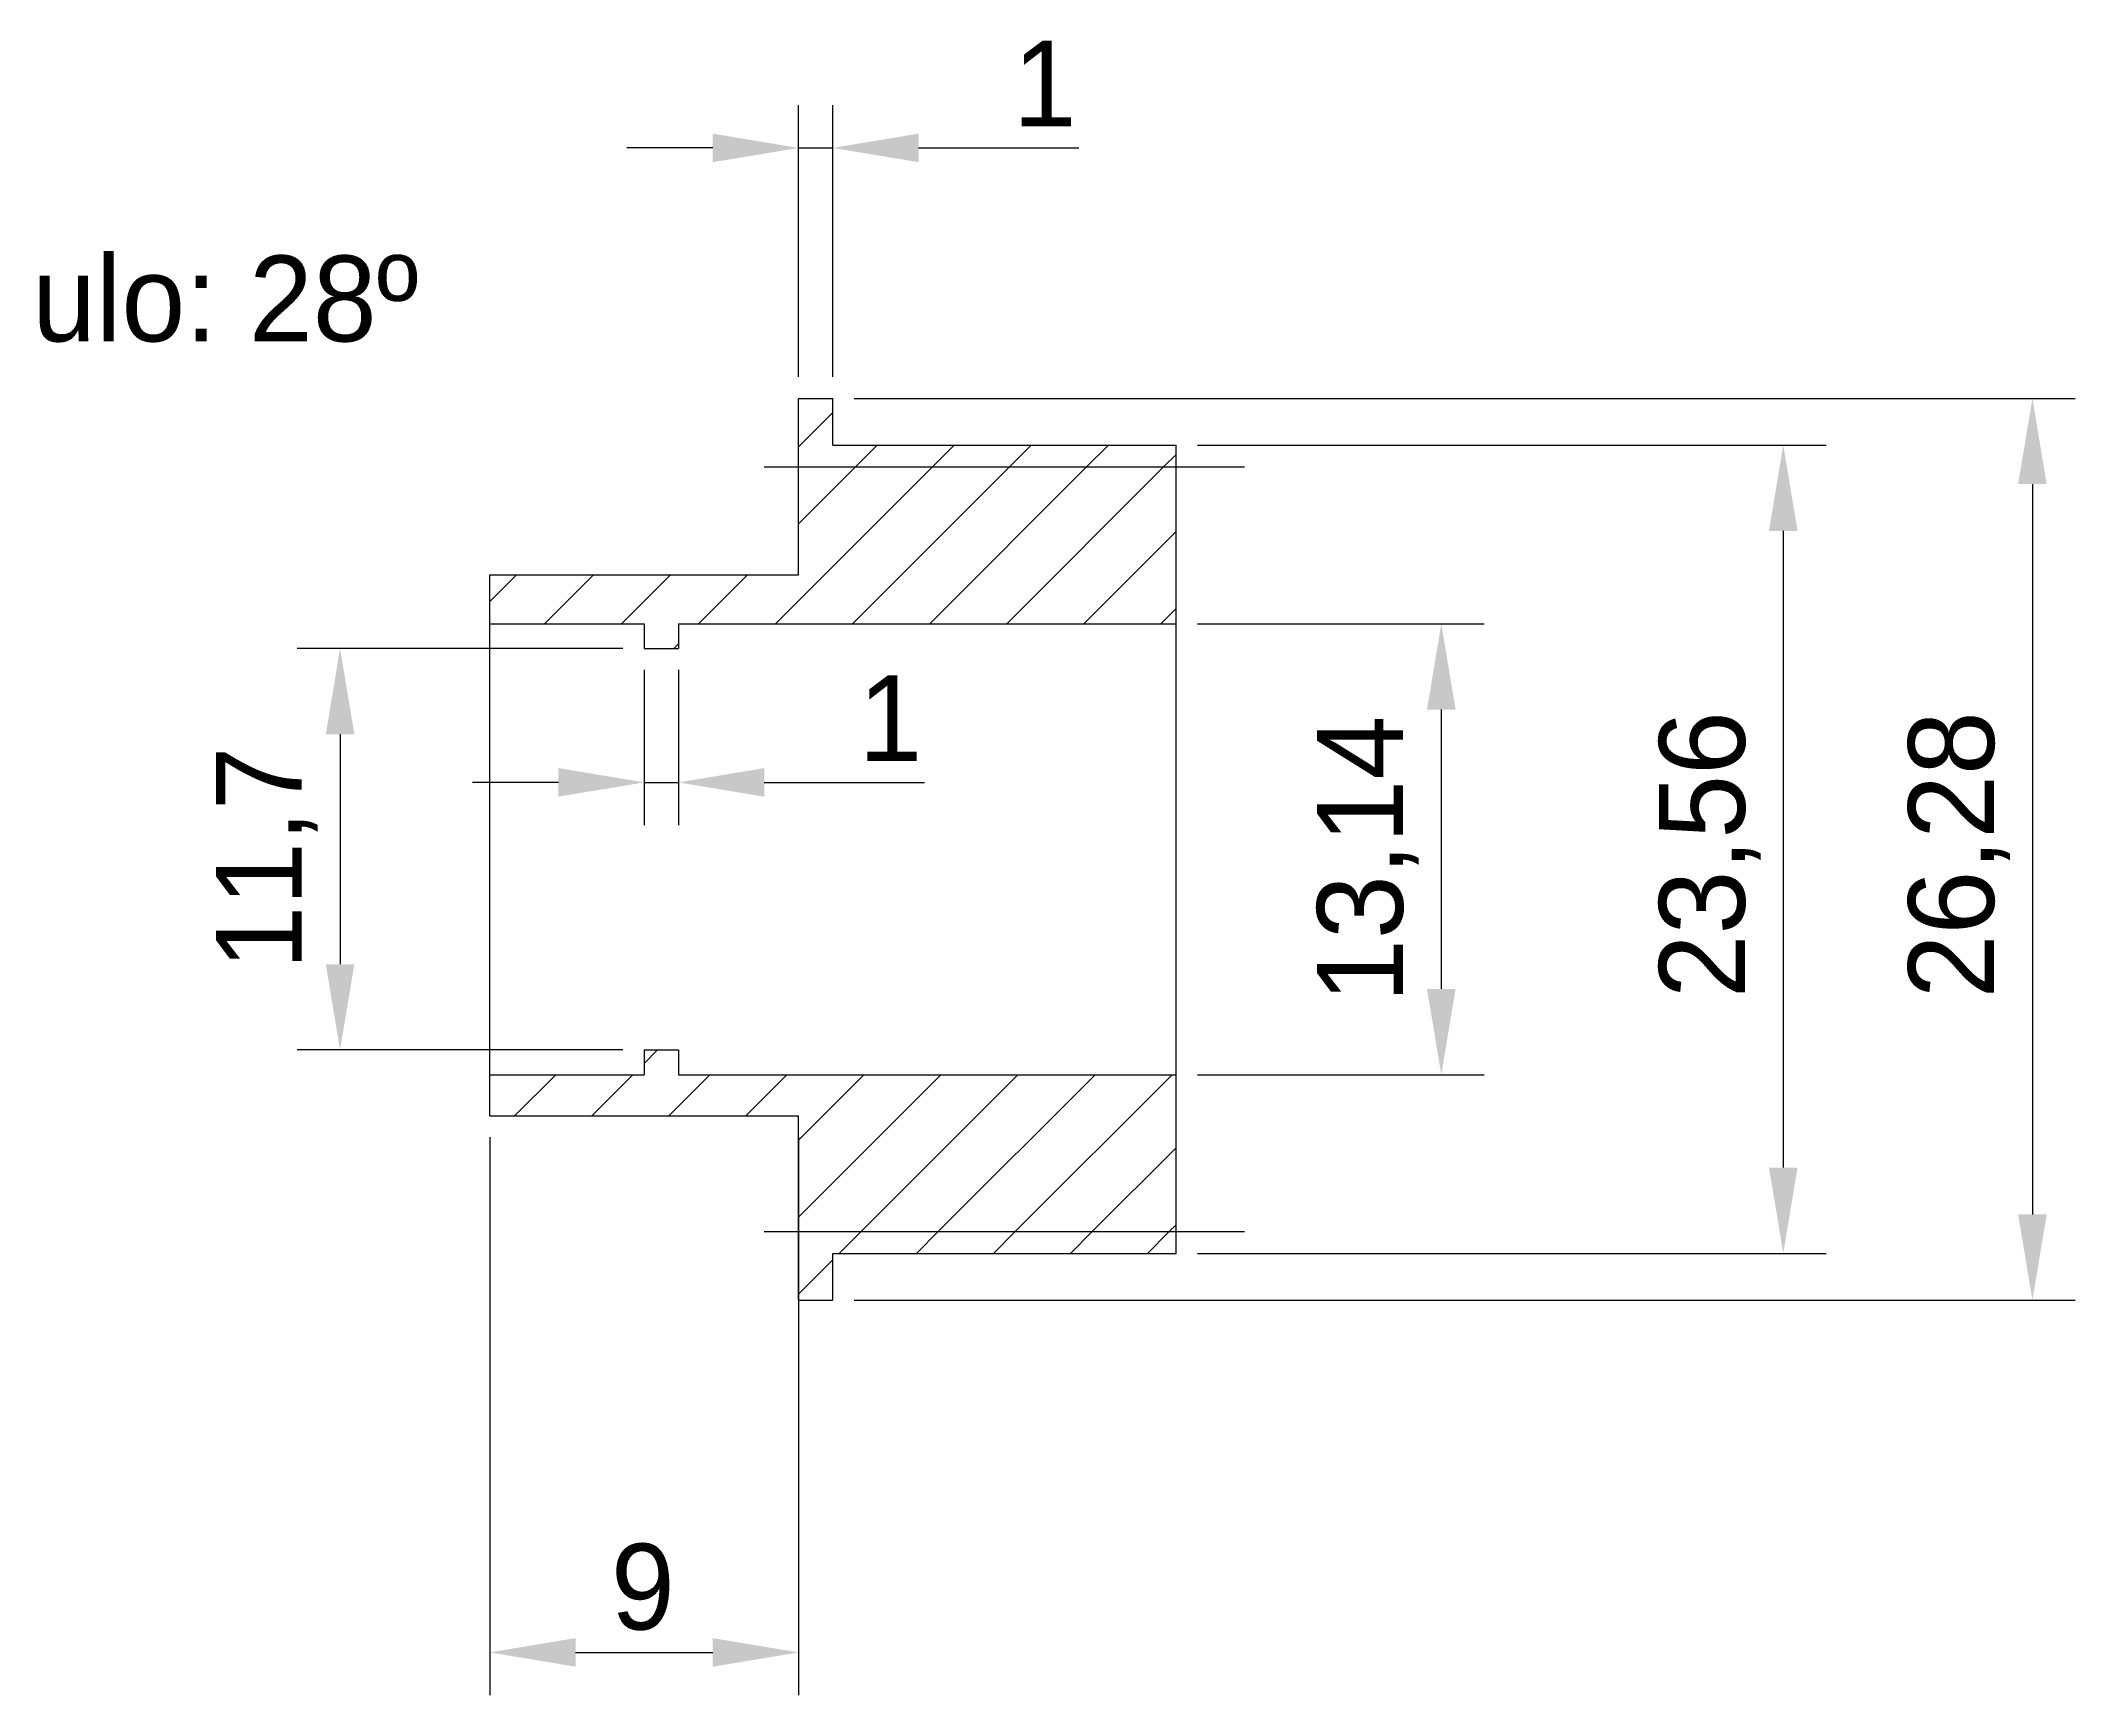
# Model space of a CAD drawing. Extents: x -29 to 89, y -125 to 24.
# Drawn here: x 30.1 to 89.3, y -24.7 to 23.6 of the extents above; entities that cross this region are included whole.
import ezdxf

# ---------------------------------------------------------------- set-up
doc = ezdxf.new("R2010")
doc.units = 0
doc.linetypes.add('CENTER2', pattern=[28.575, 19.05, -3.175, 3.175, -3.175])
doc.layers.get('0').update_dxf_attribs({"linetype": 'CONTINUOUS'})
doc.layers.get('DEFPOINTS').update_dxf_attribs({"linetype": 'CONTINUOUS'})
for name, color, linetype in [('A', 10, 'CONTINUOUS'), ('DIM', 150, 'CONTINUOUS'), ('E', 82, 'CENTER2')]:
    doc.layers.add(name, color=color, linetype=linetype)
doc.dimstyles.get("Standard").update_dxf_attribs({"dimtxt": 0.18, "dimasz": 0.18, "dimexe": 0.18, "dimexo": 0.0625, "dimgap": 0.09, "dimtad": 0, "dimtih": 1, "dimtoh": 1, "dimzin": 0, "dimcen": 0.09, "dimazin": 3, "dimtfac": 1, "dimtofl": 0, "dimtmove": 0, "dimatfit": 3})

# ---------------------------------------------------------------- blocks, each defined once
blk = doc.blocks.new('*X24')
at = {"color": 0}
for p, q in [((52.141, 11.73), (53.141, 12.73)), ((53.797, 11.141), (54.434, 11.777)), ((56.042, 11.141), (56.679, 11.777)), ((58.287, 11.141), (58.924, 11.777)), ((60.532, 11.141), (61.169, 11.777)), ((62.777, 11.141), (63.141, 11.504)), ((51.472, 6.57), (56.042, 11.141)), ((52.141, 9.485), (53.797, 11.141)), ((53.717, 6.57), (58.287, 11.141)), ((55.962, 6.57), (60.532, 11.141)), ((58.207, 6.57), (62.777, 11.141)), ((60.452, 6.57), (63.141, 9.259)), ((43.141, 7.22), (43.921, 8)), ((44.736, 6.57), (46.166, 8)), ((46.982, 6.57), (48.411, 8)), ((49.227, 6.57), (50.656, 8)), ((62.697, 6.57), (63.141, 7.014)), ((48.506, 5.85), (48.641, 5.985)), ((47.641, -6.241), (48.032, -5.85)), ((43.867, -7.77), (45.066, -6.57)), ((46.112, -7.77), (47.311, -6.57)), ((48.357, -7.77), (49.556, -6.57)), ((50.602, -7.77), (51.801, -6.57)), ((52.141, -10.721), (56.291, -6.57)), ((52.141, -8.476), (54.046, -6.57)), ((53.966, -11.141), (58.536, -6.57)), ((56.211, -11.141), (60.782, -6.57)), ((58.456, -11.141), (63.027, -6.57)), ((60.701, -11.141), (63.141, -8.701)), ((53.329, -11.777), (53.966, -11.141)), ((55.574, -11.777), (56.211, -11.141)), ((57.819, -11.777), (58.456, -11.141)), ((60.065, -11.777), (60.701, -11.141)), ((62.31, -11.777), (62.946, -11.141)), ((62.946, -11.141), (63.141, -10.946)), ((52.141, -12.966), (53.141, -11.966))]:
    blk.add_line(p, q, dxfattribs=at)
blk = doc.blocks.new('*U33')
at = {"layer": 'DIM', "color": 0}
blk.add_text('23,56', height=2.5, rotation=90, dxfattribs=at).set_placement((79.718, -4.341))
blk = doc.blocks.new('*D2')
at = {"layer": 'DEFPOINTS', "color": 0}
for p in [(63.141, 11.777), (63.141, -11.777), (80.838, -11.777)]:
    blk.add_point(p, dxfattribs=at)
at = {"layer": 'DIM', "color": 0}
for p, q in [((63.766, 11.777), (82.088, 11.777)), ((80.838, 9.277), (80.838, -9.278)), ((63.766, -11.777), (82.088, -11.777))]:
    blk.add_line(p, q, dxfattribs=at)
for points in [[(80.421, 9.277), (81.255, 9.277), (80.838, 11.777)], [(80.421, -9.278), (81.255, -9.278), (80.838, -11.777)]]:
    blk.add_solid(points, dxfattribs=at)
at = {"layer": 'E'}
blk.add_blockref('*U33', (0, 0), dxfattribs=at)
blk = doc.blocks.new('*U34')
at = {"layer": 'DIM', "color": 0}
blk.add_text('13,14', height=2.5, rotation=90, dxfattribs=at).set_placement((69.752, -4.476))
blk = doc.blocks.new('*D3')
at = {"layer": 'DEFPOINTS', "color": 0}
for p in [(63.141, 6.57), (63.141, -6.57), (70.872, -6.57)]:
    blk.add_point(p, dxfattribs=at)
at = {"layer": 'DIM', "color": 0}
for p, q in [((63.766, 6.57), (72.122, 6.57)), ((70.872, 4.07), (70.872, -4.07)), ((63.766, -6.57), (72.122, -6.57))]:
    blk.add_line(p, q, dxfattribs=at)
for points in [[(70.455, 4.07), (71.289, 4.07), (70.872, 6.57)], [(70.455, -4.07), (71.289, -4.07), (70.872, -6.57)]]:
    blk.add_solid(points, dxfattribs=at)
at = {"layer": 'E'}
blk.add_blockref('*U34', (0, 0), dxfattribs=at)
blk = doc.blocks.new('*U36')
at = {"layer": 'DIM', "color": 0}
blk.add_text('11,7', height=2.5, rotation=90, dxfattribs=at).set_placement((37.66, -3.51))
blk = doc.blocks.new('*D4')
at = {"layer": 'DEFPOINTS', "color": 0}
for p in [(47.641, 5.85), (38.78, -5.85), (47.641, -5.85)]:
    blk.add_point(p, dxfattribs=at)
at = {"layer": 'DIM', "color": 0}
for p, q in [((47.016, 5.85), (37.53, 5.85)), ((38.78, 3.35), (38.78, -3.35)), ((47.016, -5.85), (37.53, -5.85))]:
    blk.add_line(p, q, dxfattribs=at)
for points in [[(38.363, 3.35), (39.196, 3.35), (38.78, 5.85)], [(38.363, -3.35), (39.196, -3.35), (38.78, -5.85)]]:
    blk.add_solid(points, dxfattribs=at)
at = {"layer": 'E'}
blk.add_blockref('*U36', (0, 0), dxfattribs=at)
blk = doc.blocks.new('*U35')
at = {"layer": 'DIM', "color": 0}
blk.add_text('1', height=2.5, dxfattribs=at).set_placement((53.886, 2.573))
blk = doc.blocks.new('*D5')
at = {"layer": 'DEFPOINTS', "color": 0}
for p in [(47.641, 5.85), (48.641, 5.85), (48.641, 1.948)]:
    blk.add_point(p, dxfattribs=at)
at = {"layer": 'DIM', "color": 0}
for p, q in [((47.641, 5.225), (47.641, 0.698)), ((48.641, 5.225), (48.641, 0.698)), ((45.141, 1.948), (42.641, 1.948)), ((47.641, 1.948), (48.641, 1.948)), ((51.141, 1.948), (55.812, 1.948))]:
    blk.add_line(p, q, dxfattribs=at)
for points in [[(45.141, 2.365), (45.141, 1.532), (47.641, 1.948)], [(51.141, 2.365), (51.141, 1.532), (48.641, 1.948)]]:
    blk.add_solid(points, dxfattribs=at)
at = {"layer": 'E'}
blk.add_blockref('*U35', (0, 0), dxfattribs=at)
blk = doc.blocks.new('*U31')
at = {"layer": 'DIM', "color": 0}
blk.add_text('1', height=2.5, dxfattribs=at).set_placement((58.386, 21.064))
blk = doc.blocks.new('*D6')
at = {"layer": 'DEFPOINTS', "color": 0}
for p in [(53.141, 20.439), (52.141, 13.141), (53.141, 13.141)]:
    blk.add_point(p, dxfattribs=at)
at = {"layer": 'DIM', "color": 0}
for p, q in [((52.141, 13.766), (52.141, 21.689)), ((53.141, 13.766), (53.141, 21.689)), ((49.641, 20.439), (47.141, 20.439)), ((52.141, 20.439), (53.141, 20.439)), ((55.641, 20.439), (60.312, 20.439))]:
    blk.add_line(p, q, dxfattribs=at)
for points in [[(49.641, 20.856), (49.641, 20.023), (52.141, 20.439)], [(55.641, 20.856), (55.641, 20.023), (53.141, 20.439)]]:
    blk.add_solid(points, dxfattribs=at)
at = {"layer": 'E'}
blk.add_blockref('*U31', (0, 0), dxfattribs=at)
blk = doc.blocks.new('*U32')
at = {"layer": 'DIM', "color": 0}
blk.add_text('26,28', height=2.5, rotation=90, dxfattribs=at).set_placement((86.979, -4.344))
blk = doc.blocks.new('*D7')
at = {"layer": 'DEFPOINTS', "color": 0}
for p in [(53.141, 13.141), (53.141, -13.141), (88.099, -13.141)]:
    blk.add_point(p, dxfattribs=at)
at = {"layer": 'DIM', "color": 0}
for p, q in [((53.766, 13.141), (89.349, 13.141)), ((88.099, 10.641), (88.099, -10.641)), ((53.766, -13.141), (89.349, -13.141))]:
    blk.add_line(p, q, dxfattribs=at)
for points in [[(87.682, 10.641), (88.515, 10.641), (88.099, 13.141)], [(87.682, -10.641), (88.515, -10.641), (88.099, -13.141)]]:
    blk.add_solid(points, dxfattribs=at)
at = {"layer": 'E'}
blk.add_blockref('*U32', (0, 0), dxfattribs=at)
blk = doc.blocks.new('*U37')
at = {"layer": 'DIM', "color": 0}
blk.add_text('9', height=2.5, dxfattribs=at).set_placement((46.674, -22.74))
blk = doc.blocks.new('*D8')
at = {"layer": 'DEFPOINTS', "color": 0}
for p in [(43.141, -7.77), (52.141, -7.77), (52.141, -23.407)]:
    blk.add_point(p, dxfattribs=at)
at = {"layer": 'DIM', "color": 0}
for p, q in [((43.141, -8.395), (43.141, -24.657)), ((52.141, -8.395), (52.141, -24.657)), ((45.641, -23.407), (49.641, -23.407))]:
    blk.add_line(p, q, dxfattribs=at)
for points in [[(45.641, -22.991), (45.641, -23.824), (43.141, -23.407)], [(49.641, -22.991), (49.641, -23.824), (52.141, -23.407)]]:
    blk.add_solid(points, dxfattribs=at)
at = {"layer": 'E'}
blk.add_blockref('*U37', (0, 0), dxfattribs=at)
blk = doc.blocks.new('*U42')
at = {"layer": 'DIM', "linetype": 'BYBLOCK'}
blk.add_line((13.859, 15.693), (21.859, 15.693), dxfattribs=at)
blk.add_lwpolyline([(9.102, 11.21), (13.859, 15.693)], dxfattribs=at)
at = {"layer": 'DIM'}
blk.add_solid([(9.56, 10.725), (6.192, 8.467), (8.645, 11.695)], dxfattribs=at)
blk.add_text('Angulo: 28º', height=2.5, dxfattribs=at).set_placement((23.859, 14.801))

msp = doc.modelspace()

# ---------------------------------------------------------------- linework, layer by layer
at = {"layer": 'A'}
for p, q in [((52.141, 13.141), (53.141, 13.141)), ((52.141, 8), (52.141, 13.141)), ((53.141, 11.777), (53.141, 13.141)), ((53.141, 11.777), (63.141, 11.777)), ((63.141, -11.777), (63.141, 11.777)), ((43.141, -7.77), (43.141, 8)), ((43.141, 8), (52.141, 8)), ((43.141, 6.57), (47.641, 6.57)), ((47.641, 6.57), (47.641, 5.85)), ((48.641, 6.57), (48.641, 5.85)), ((48.641, 6.57), (63.141, 6.57)), ((47.641, 5.85), (48.641, 5.85)), ((47.641, -5.85), (47.641, -6.57)), ((47.641, -5.85), (48.641, -5.85)), ((48.641, -5.85), (48.641, -6.57)), ((43.141, -6.57), (47.641, -6.57)), ((48.641, -6.57), (63.141, -6.57)), ((43.141, -7.77), (52.141, -7.77)), ((52.141, -13.141), (52.141, -7.77)), ((53.141, -11.777), (63.141, -11.777)), ((53.141, -13.141), (53.141, -11.777)), ((52.141, -13.141), (53.141, -13.141))]:
    msp.add_line(p, q, dxfattribs=at)
at = {"layer": 'E'}
for p, q in [((51.141, 11.141), (65.141, 11.141)), ((51.141, -11.141), (65.141, -11.141))]:
    msp.add_line(p, q, dxfattribs=at)

# ---------------------------------------------------------------- block references
at = {"layer": 'DIM', "linetype": 'CONTINUOUS'}
msp.add_blockref('*X24', (0, 0), dxfattribs=at)
at = {"layer": 'E'}
msp.add_blockref('*U42', (0, 0), dxfattribs=at)

# ---------------------------------------------------------------- dimensions: what is measured, and where the dimension line sits
at = {"layer": 'DIM'}
for base, p1, p2, picture, middle in [((53.141, 20.439), (52.141, 13.141), (53.141, 13.141), '*D6', (59.226, 22.32)), ((48.641, 1.948), (47.641, 5.85), (48.641, 5.85), '*D5', (54.726, 3.828)), ((52.141, -23.407), (43.141, -7.77), (52.141, -7.77), '*D8', (47.641, -21.506))]:
    dim = msp.add_linear_dim(base=base, p1=p1, p2=p2, dimstyle='Standard', dxfattribs=at)
    dim.commit()
    dim.dimension.update_dxf_attribs({"geometry": picture, "text_midpoint": middle})
for base, p1, p2, picture, middle in [((88.099, -13.141), (53.141, 13.141), (53.141, -13.141), '*D7', (85.971, 0)), ((38.78, -5.85), (47.641, 5.85), (47.641, -5.85), '*D4', (36.652, 0))]:
    dim = msp.add_linear_dim(base=base, p1=p1, p2=p2, angle=90, dimstyle='Standard', dxfattribs=at)
    dim.commit()
    dim.dimension.update_dxf_attribs({"geometry": picture, "text_midpoint": middle})
for base, p1, p2, picture, middle in [((80.838, -11.777), (63.141, 11.777), (63.141, -11.777), '*D2', (80.838, 0)), ((70.872, -6.57), (63.141, 6.57), (63.141, -6.57), '*D3', (70.872, 0))]:
    dim = msp.add_linear_dim(base=base, p1=p1, p2=p2, angle=90, dimstyle='Standard', dxfattribs=at)
    dim.commit()
    dim.dimension.update_dxf_attribs({"geometry": picture, "text_midpoint": middle, "dimtype": 128})

doc.saveas('drawing.dxf')
